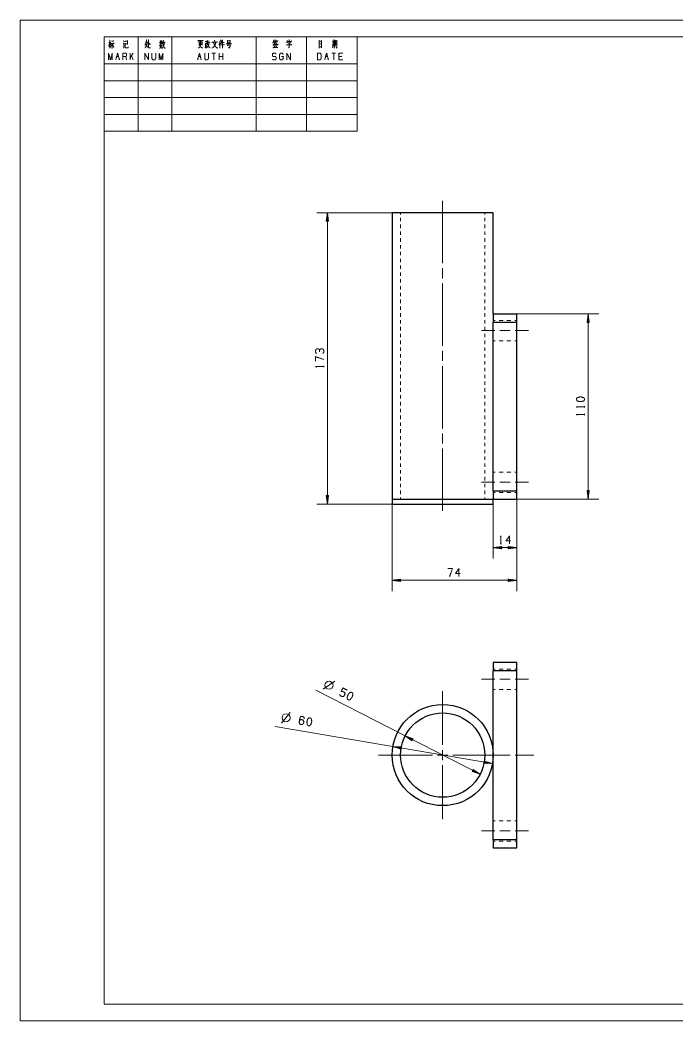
# Model space of a CAD drawing. Header units: millimetres. Extents: x 0 to 420, y 0 to 297.
# Drawn here: x 0 to 194.9, y 0 to 297 of the extents above; entities that cross this region are included whole.
import ezdxf

# ---------------------------------------------------------------- set-up
doc = ezdxf.new("R2010")
doc.units = ezdxf.units.MM
doc.layers.add('101', color=7, linetype='Continuous', true_color=0xffffff)

msp = doc.modelspace()

# ---------------------------------------------------------------- linework, layer by layer
at = {"layer": '101', "color": 133, "linetype": 'Continuous', "lineweight": 18}
for p, q in [((0, 297), (0, 0)), ((420, 297), (0, 297)), ((25, 292), (25, 264)), ((25, 292), (25, 5)), ((25, 292), (100, 292)), ((25, 292), (100, 292)), ((25, 292), (100, 292)), ((415, 292), (25, 292)), ((35, 292), (35, 264)), ((45, 292), (45, 264)), ((70, 292), (70, 264)), ((85, 292), (85, 264)), ((100, 292), (100, 264)), ((25, 284), (100, 284)), ((25, 279), (100, 279)), ((25, 274), (100, 274)), ((25, 269), (100, 269)), ((25, 264), (100, 264)), ((25, 5), (415, 5)), ((0, 0), (420, 0))]:
    msp.add_line(p, q, dxfattribs=at)
at = {"layer": '101', "color": 72, "linetype": 'Continuous', "lineweight": 18}
for p, q in [((93.22, 291.13), (93.33, 290.98)), ((26.57, 290.3), (26.35, 289.18)), ((26.36, 290.36), (26.98, 290.36)), ((26.69, 290.14), (26.91, 289.66)), ((27.11, 289.78), (26.88, 288.91)), ((27.56, 289.76), (27.87, 288.87)), ((30.65, 288.62), (30.93, 289.08)), ((30.74, 290.88), (30.87, 290.49)), ((31.13, 290.07), (31.22, 289.97)), ((37.42, 290.41), (37.77, 290.41)), ((41.4, 289.47), (42.16, 289.47)), ((41.69, 290.2), (41.43, 289.78)), ((41.53, 290.78), (41.66, 290.49)), ((41.88, 290.18), (42.11, 289.91)), ((42.14, 290.82), (41.95, 290.49)), ((53.1, 289.76), (53.98, 289.76)), ((53.11, 290.49), (53.99, 290.49)), ((53.11, 290.14), (53.98, 290.14)), ((54.01, 290.63), (54.01, 289.56)), ((55, 290.16), (55, 288.89)), ((55.02, 290.01), (55.35, 290.01)), ((55.4, 290.82), (55.37, 289.89)), ((59.27, 290.28), (59.27, 288.65)), ((61.56, 290.86), (62.32, 290.86)), ((61.56, 290.28), (62.32, 290.28)), ((61.73, 289.91), (61.56, 289.33)), ((61.6, 289.56), (62.33, 289.56)), ((62.33, 291.05), (62.33, 290.09)), ((75.31, 289.52), (75.48, 289.02)), ((75.35, 289.72), (76.07, 289.72)), ((75.6, 289.62), (75.76, 289.2)), ((76.13, 289.56), (75.92, 288.89)), ((76.04, 290.67), (76.21, 290.34)), ((92.92, 289.33), (92.65, 288.71)), ((92.86, 289.95), (93.25, 289.95)), ((93.18, 289.37), (93.28, 289.04)), ((93.75, 288.94), (94, 288.69)), ((28.66, 286.17), (29.22, 286.17)), ((31.62, 285.18), (31.34, 286.17)), ((33.59, 287.14), (32.63, 285.78)), ((32.63, 285.18), (32.63, 287.14)), ((33.59, 285.18), (33.04, 286.36)), ((52.94, 286.17), (53.49, 286.17)), ((58.02, 287.14), (56.9, 287.14)), ((57.46, 287.14), (57.46, 285.18)), ((59.02, 285.18), (59.02, 287.14)), ((60.14, 286.17), (59.02, 286.17)), ((60.14, 285.18), (60.14, 287.14)), ((90.65, 286.17), (91.2, 286.17)), ((93.6, 287.14), (92.49, 287.14)), ((93.05, 287.14), (93.05, 285.18)), ((95.45, 286.17), (94.61, 286.17)), ((90.07, 193.96), (90.07, 194.38)), ((167.44, 181.99), (167.44, 182.41)), ((167.44, 179.71), (167.44, 180.13)), ((142.37, 141.53), (142.8, 141.53)), ((89.89, 98.44), (93.33, 100.78)), ((77.58, 88.32), (80.17, 91.58))]:
    msp.add_line(p, q, dxfattribs=at)
at = {"layer": '101', "color": 22, "linetype": 'Continuous', "lineweight": 18}
for p, q in [((125.36, 239.83), (87.99, 239.83)), ((91.16, 239.83), (90.83, 237.29)), ((90.88, 237.29), (90.88, 237.71)), ((90.93, 237.29), (90.93, 238.09)), ((90.98, 237.29), (90.98, 238.48)), ((91.03, 237.29), (91.03, 238.86)), ((91.09, 237.29), (91.09, 239.25)), ((91.14, 237.29), (91.14, 239.64)), ((91.16, 153.33), (91.16, 239.83)), ((91.5, 237.29), (91.16, 239.83)), ((91.19, 237.29), (91.19, 239.64)), ((91.24, 237.29), (91.24, 239.25)), ((91.29, 237.29), (91.29, 238.86)), ((91.34, 237.29), (91.34, 238.48)), ((91.39, 237.29), (91.39, 238.09)), ((91.44, 237.29), (91.44, 237.71)), ((90.83, 237.29), (90.83, 237.32)), ((90.83, 237.29), (90.83, 237.32)), ((90.83, 237.29), (91.5, 237.29)), ((91.49, 237.29), (91.49, 237.32)), ((91.49, 237.29), (91.49, 237.32)), ((147.36, 209.83), (171.7, 209.83)), ((168.53, 209.83), (168.19, 207.29)), ((168.3, 207.29), (168.3, 208.09)), ((168.35, 207.29), (168.35, 208.48)), ((168.4, 207.29), (168.4, 208.86)), ((168.45, 207.29), (168.45, 209.25)), ((168.5, 207.29), (168.5, 209.64)), ((168.86, 207.29), (168.53, 209.83)), ((168.53, 209.83), (168.53, 154.83)), ((168.55, 207.29), (168.55, 209.64)), ((168.6, 207.29), (168.6, 209.25)), ((168.66, 207.29), (168.66, 208.86)), ((168.71, 207.29), (168.71, 208.48)), ((168.76, 207.29), (168.76, 208.09)), ((168.19, 207.29), (168.86, 207.29)), ((168.2, 207.29), (168.2, 207.32)), ((168.2, 207.29), (168.2, 207.32)), ((168.25, 207.29), (168.25, 207.71)), ((168.81, 207.29), (168.81, 207.71)), ((168.86, 207.29), (168.86, 207.32)), ((168.86, 207.29), (168.86, 207.32)), ((91.5, 155.87), (90.83, 155.87)), ((90.83, 155.87), (91.16, 153.33)), ((90.83, 155.87), (90.83, 155.84)), ((90.83, 155.87), (90.83, 155.84)), ((90.88, 155.87), (90.88, 155.45)), ((90.93, 155.87), (90.93, 155.07)), ((90.98, 155.87), (90.98, 154.68)), ((91.03, 155.87), (91.03, 154.29)), ((91.09, 155.87), (91.09, 153.91)), ((91.14, 155.87), (91.14, 153.52)), ((91.16, 153.33), (91.5, 155.87)), ((91.19, 155.87), (91.19, 153.52)), ((91.24, 155.87), (91.24, 153.91)), ((91.29, 155.87), (91.29, 154.29)), ((91.34, 155.87), (91.34, 154.68)), ((91.39, 155.87), (91.39, 155.07)), ((91.44, 155.87), (91.44, 155.45)), ((91.49, 155.87), (91.49, 155.84)), ((91.49, 155.87), (91.49, 155.84)), ((110.36, 154.83), (110.36, 127.57)), ((140.36, 154.83), (140.36, 137.26)), ((147.36, 157.33), (147.36, 127.57)), ((147.36, 154.83), (147.36, 137.26)), ((147.36, 154.83), (171.7, 154.83)), ((168.86, 157.37), (168.19, 157.37)), ((168.19, 157.37), (168.53, 154.83)), ((168.2, 157.37), (168.2, 157.34)), ((168.2, 157.37), (168.2, 157.34)), ((168.25, 157.37), (168.25, 156.95)), ((168.3, 157.37), (168.3, 156.57)), ((168.35, 157.37), (168.35, 156.18)), ((168.4, 157.37), (168.4, 155.79)), ((168.45, 157.37), (168.45, 155.41)), ((168.5, 157.37), (168.5, 155.02)), ((168.53, 154.83), (168.86, 157.37)), ((168.55, 157.37), (168.55, 155.02)), ((168.6, 157.37), (168.6, 155.41)), ((168.66, 157.37), (168.66, 155.79)), ((168.71, 157.37), (168.71, 156.18)), ((168.76, 157.37), (168.76, 156.57)), ((168.81, 157.37), (168.81, 156.95)), ((168.86, 157.37), (168.86, 157.34)), ((168.86, 157.37), (168.86, 157.34)), ((125.36, 153.33), (87.99, 153.33)), ((142.9, 140.77), (140.36, 140.44)), ((140.36, 140.44), (147.36, 140.44)), ((140.36, 140.44), (142.9, 140.1)), ((142.9, 140.46), (140.55, 140.46)), ((142.9, 140.41), (140.55, 140.41)), ((142.9, 140.51), (140.93, 140.51)), ((142.9, 140.36), (140.93, 140.36)), ((142.9, 140.57), (141.32, 140.57)), ((142.9, 140.31), (141.32, 140.31)), ((142.9, 140.62), (141.71, 140.62)), ((142.9, 140.26), (141.71, 140.26)), ((142.9, 140.67), (142.09, 140.67)), ((142.9, 140.21), (142.09, 140.21)), ((142.9, 140.72), (142.48, 140.72)), ((142.9, 140.16), (142.48, 140.16)), ((142.9, 140.77), (142.86, 140.77)), ((142.9, 140.77), (142.86, 140.77)), ((142.9, 140.11), (142.86, 140.11)), ((142.9, 140.11), (142.86, 140.11)), ((142.9, 140.1), (142.9, 140.77)), ((144.82, 140.77), (144.82, 140.1)), ((147.36, 140.44), (144.82, 140.77)), ((144.82, 140.77), (144.85, 140.77)), ((144.82, 140.77), (144.85, 140.77)), ((144.82, 140.72), (145.23, 140.72)), ((144.82, 140.67), (145.62, 140.67)), ((144.82, 140.62), (146.01, 140.62)), ((144.82, 140.57), (146.39, 140.57)), ((144.82, 140.51), (146.78, 140.51)), ((144.82, 140.46), (147.16, 140.46)), ((144.82, 140.1), (147.36, 140.44)), ((144.82, 140.41), (147.16, 140.41)), ((144.82, 140.36), (146.78, 140.36)), ((144.82, 140.31), (146.39, 140.31)), ((144.82, 140.26), (146.01, 140.26)), ((144.82, 140.21), (145.62, 140.21)), ((144.82, 140.16), (145.23, 140.16)), ((144.82, 140.11), (144.85, 140.11)), ((144.82, 140.11), (144.85, 140.11)), ((112.9, 131.08), (110.36, 130.75)), ((147.36, 130.75), (110.36, 130.75)), ((110.36, 130.75), (112.9, 130.42)), ((112.9, 130.78), (110.55, 130.78)), ((112.9, 130.72), (110.55, 130.72)), ((112.9, 130.83), (110.93, 130.83)), ((112.9, 130.88), (111.32, 130.88)), ((112.9, 130.93), (111.71, 130.93)), ((112.9, 130.98), (112.09, 130.98)), ((112.9, 131.03), (112.48, 131.03)), ((112.9, 131.08), (112.86, 131.08)), ((112.9, 131.08), (112.86, 131.08)), ((112.9, 130.42), (112.9, 131.08)), ((147.36, 130.75), (144.82, 131.08)), ((144.82, 131.08), (144.85, 131.08)), ((144.82, 131.08), (144.85, 131.08)), ((144.82, 131.08), (144.82, 130.42)), ((144.82, 131.03), (145.23, 131.03)), ((144.82, 130.98), (145.62, 130.98)), ((144.82, 130.93), (146.01, 130.93)), ((144.82, 130.88), (146.39, 130.88)), ((144.82, 130.83), (146.78, 130.83)), ((144.82, 130.78), (147.16, 130.78)), ((144.82, 130.42), (147.36, 130.75)), ((144.82, 130.72), (147.16, 130.72)), ((112.9, 130.67), (110.93, 130.67)), ((112.9, 130.62), (111.32, 130.62)), ((112.9, 130.57), (111.71, 130.57)), ((112.9, 130.52), (112.09, 130.52)), ((112.9, 130.47), (112.48, 130.47)), ((112.9, 130.42), (112.86, 130.42)), ((112.9, 130.42), (112.86, 130.42)), ((144.82, 130.67), (146.78, 130.67)), ((144.82, 130.62), (146.39, 130.62)), ((144.82, 130.57), (146.01, 130.57)), ((144.82, 130.52), (145.62, 130.52)), ((144.82, 130.47), (145.23, 130.47)), ((144.82, 130.42), (144.85, 130.42)), ((144.82, 130.42), (144.85, 130.42)), ((136.48, 73.19), (87.76, 98.13)), ((140.14, 76.36), (75.65, 87.39)), ((116.64, 83.72), (114.23, 84.58)), ((114.23, 84.58), (116.34, 83.13)), ((116.48, 83.4), (114.39, 84.47)), ((116.5, 83.45), (114.41, 84.52)), ((116.46, 83.36), (114.71, 84.25)), ((116.52, 83.49), (114.78, 84.39)), ((116.43, 83.31), (115.03, 84.03)), ((116.55, 83.54), (115.15, 84.25)), ((116.41, 83.27), (115.35, 83.81)), ((116.57, 83.58), (115.51, 84.12)), ((116.39, 83.22), (115.67, 83.59)), ((116.59, 83.63), (115.88, 83.99)), ((116.36, 83.18), (115.99, 83.37)), ((116.62, 83.67), (116.25, 83.86)), ((116.34, 83.13), (116.64, 83.72)), ((116.64, 83.72), (116.61, 83.73)), ((116.64, 83.72), (116.61, 83.73)), ((113.13, 81.32), (110.57, 81.41)), ((110.57, 81.41), (113.02, 80.66)), ((113.07, 80.96), (110.76, 81.36)), ((113.08, 81.01), (110.77, 81.41)), ((113.06, 80.91), (111.13, 81.24)), ((113.09, 81.06), (111.15, 81.39)), ((113.05, 80.86), (111.5, 81.13)), ((113.1, 81.11), (111.54, 81.38)), ((113.04, 80.81), (111.87, 81.01)), ((113.1, 81.16), (111.93, 81.36)), ((113.04, 80.76), (112.24, 80.9)), ((113.11, 81.21), (112.32, 81.35)), ((113.03, 80.71), (112.62, 80.78)), ((113.12, 81.26), (112.71, 81.33)), ((113.02, 80.66), (112.99, 80.67)), ((113.02, 80.66), (112.99, 80.67)), ((113.02, 80.66), (113.13, 81.32)), ((113.13, 81.31), (113.1, 81.32)), ((113.13, 81.31), (113.1, 81.32)), ((116.34, 83.13), (116.31, 83.14)), ((116.34, 83.13), (116.31, 83.14)), ((134.37, 74.65), (134.07, 74.05)), ((134.19, 74.28), (135.93, 73.39)), ((134.21, 74.33), (136.3, 73.26)), ((134.23, 74.37), (136.32, 73.3)), ((134.26, 74.42), (136, 73.52)), ((134.28, 74.46), (135.68, 73.74)), ((134.3, 74.51), (135.36, 73.96)), ((134.33, 74.55), (135.04, 74.19)), ((134.35, 74.6), (134.72, 74.41)), ((136.48, 73.19), (134.37, 74.65)), ((134.37, 74.64), (134.4, 74.63)), ((134.37, 74.64), (134.4, 74.63)), ((137.69, 77.12), (137.58, 76.46)), ((137.58, 76.46), (137.61, 76.46)), ((137.58, 76.46), (137.61, 76.46)), ((137.58, 76.46), (140.14, 76.36)), ((137.59, 76.51), (138, 76.44)), ((137.6, 76.56), (138.39, 76.43)), ((137.61, 76.61), (138.78, 76.41)), ((137.62, 76.71), (139.56, 76.38)), ((137.62, 76.66), (139.17, 76.4)), ((137.63, 76.76), (139.95, 76.37)), ((137.64, 76.81), (139.96, 76.42)), ((137.65, 76.86), (139.58, 76.53)), ((137.66, 76.91), (139.21, 76.65)), ((137.67, 76.96), (138.84, 76.76)), ((137.68, 77.06), (138.1, 76.99)), ((137.68, 77.01), (138.47, 76.88)), ((140.14, 76.36), (137.69, 77.12)), ((137.69, 77.11), (137.72, 77.11)), ((137.69, 77.11), (137.72, 77.11)), ((134.07, 74.05), (134.1, 74.04)), ((134.07, 74.05), (134.1, 74.04)), ((134.07, 74.05), (136.48, 73.19)), ((134.09, 74.1), (134.47, 73.91)), ((134.12, 74.14), (134.83, 73.78)), ((134.14, 74.19), (135.2, 73.65)), ((134.16, 74.24), (135.57, 73.52))]:
    msp.add_line(p, q, dxfattribs=at)
at = {"layer": '101', "color": 53, "linetype": 'Continuous', "lineweight": 25}
for p, q in [((110.36, 239.83), (110.36, 154.83)), ((140.36, 209.83), (140.36, 239.83)), ((140.36, 209.83), (140.36, 207.33)), ((140.36, 209.83), (147.36, 209.83)), ((147.36, 207.33), (147.36, 209.83)), ((140.36, 207.33), (147.36, 207.33)), ((140.36, 157.33), (140.36, 207.33)), ((147.36, 157.33), (147.36, 207.33)), ((110.36, 154.83), (110.36, 153.33)), ((140.36, 157.33), (147.36, 157.33)), ((140.36, 157.33), (140.36, 154.83)), ((140.36, 153.33), (140.36, 154.83)), ((140.36, 154.83), (147.36, 154.83)), ((147.36, 154.83), (147.36, 157.33)), ((147.36, 106.39), (140.36, 106.39)), ((140.36, 106.39), (140.36, 103.89)), ((147.36, 103.89), (147.36, 106.39)), ((147.36, 103.89), (140.36, 103.89)), ((140.36, 53.89), (140.36, 103.89)), ((147.36, 53.89), (147.36, 103.89)), ((140.36, 53.89), (147.36, 53.89)), ((140.36, 53.89), (140.36, 51.39)), ((147.36, 51.39), (147.36, 53.89)), ((140.36, 51.39), (147.36, 51.39))]:
    msp.add_line(p, q, dxfattribs=at)
at = {"layer": '101', "color": 53, "linetype": 'Continuous', "lineweight": 18}
for p, q in [((112.86, 239.83), (112.86, 239.32)), ((112.86, 238.31), (112.86, 237.3)), ((137.86, 239.32), (137.86, 239.83)), ((137.86, 237.3), (137.86, 238.31)), ((112.86, 236.29), (112.86, 235.28)), ((137.86, 235.28), (137.86, 236.29)), ((112.86, 234.26), (112.86, 233.25)), ((112.86, 232.24), (112.86, 231.23)), ((137.86, 233.25), (137.86, 234.26)), ((137.86, 231.23), (137.86, 232.24)), ((112.86, 230.22), (112.86, 229.2)), ((137.86, 229.2), (137.86, 230.22)), ((112.86, 228.19), (112.86, 227.18)), ((112.86, 226.17), (112.86, 225.16)), ((137.86, 227.18), (137.86, 228.19)), ((137.86, 225.16), (137.86, 226.17)), ((112.86, 224.14), (112.86, 223.13)), ((137.86, 223.13), (137.86, 224.14)), ((112.86, 222.12), (112.86, 221.11)), ((112.86, 220.1), (112.86, 219.08)), ((137.86, 221.11), (137.86, 222.12)), ((137.86, 219.08), (137.86, 220.1)), ((112.86, 218.07), (112.86, 217.06)), ((137.86, 217.06), (137.86, 218.07)), ((112.86, 216.05), (112.86, 215.04)), ((112.86, 214.03), (112.86, 213.01)), ((137.86, 215.04), (137.86, 216.05)), ((137.86, 213.01), (137.86, 214.03)), ((112.86, 212), (112.86, 210.99)), ((137.86, 210.99), (137.86, 212)), ((112.86, 209.98), (112.86, 208.97)), ((112.86, 207.95), (112.86, 206.94)), ((137.86, 208.97), (137.86, 209.98)), ((137.86, 206.94), (137.86, 207.95)), ((112.86, 205.93), (112.86, 204.92)), ((137.86, 204.92), (137.86, 205.93)), ((140.94, 207.83), (140.36, 207.83)), ((143.27, 207.83), (142.11, 207.83)), ((145.61, 207.83), (144.44, 207.83)), ((147.36, 207.83), (146.77, 207.83)), ((112.86, 203.91), (112.86, 202.89)), ((137.86, 202.89), (137.86, 203.91)), ((112.86, 201.88), (112.86, 200.87)), ((112.86, 199.86), (112.86, 198.85)), ((137.86, 200.87), (137.86, 201.88)), ((137.86, 198.85), (137.86, 199.86)), ((140.36, 201.83), (140.94, 201.83)), ((142.11, 201.83), (143.27, 201.83)), ((144.44, 201.83), (145.61, 201.83)), ((146.77, 201.83), (147.36, 201.83)), ((112.86, 197.83), (112.86, 196.82)), ((137.86, 196.82), (137.86, 197.83)), ((112.86, 195.81), (112.86, 194.8)), ((112.86, 193.79), (112.86, 192.78)), ((137.86, 194.8), (137.86, 195.81)), ((137.86, 192.78), (137.86, 193.79)), ((112.86, 191.76), (112.86, 190.75)), ((137.86, 190.75), (137.86, 191.76)), ((112.86, 189.74), (112.86, 188.73)), ((112.86, 187.72), (112.86, 186.7)), ((137.86, 188.73), (137.86, 189.74)), ((137.86, 186.7), (137.86, 187.72)), ((112.86, 185.69), (112.86, 184.68)), ((137.86, 184.68), (137.86, 185.69)), ((112.86, 183.67), (112.86, 182.66)), ((112.86, 181.64), (112.86, 180.63)), ((137.86, 182.66), (137.86, 183.67)), ((137.86, 180.63), (137.86, 181.64)), ((112.86, 179.62), (112.86, 178.61)), ((137.86, 178.61), (137.86, 179.62)), ((112.86, 177.6), (112.86, 176.58)), ((112.86, 175.57), (112.86, 174.56)), ((137.86, 176.58), (137.86, 177.6)), ((137.86, 174.56), (137.86, 175.57)), ((112.86, 173.55), (112.86, 172.54)), ((137.86, 172.54), (137.86, 173.55)), ((112.86, 171.53), (112.86, 170.51)), ((112.86, 169.5), (112.86, 168.49)), ((137.86, 170.51), (137.86, 171.53)), ((137.86, 168.49), (137.86, 169.5)), ((112.86, 167.48), (112.86, 166.47)), ((137.86, 166.47), (137.86, 167.48)), ((112.86, 165.45), (112.86, 164.44)), ((112.86, 163.43), (112.86, 162.42)), ((137.86, 164.44), (137.86, 165.45)), ((137.86, 162.42), (137.86, 163.43)), ((112.86, 161.41), (112.86, 160.39)), ((137.86, 160.39), (137.86, 161.41)), ((140.94, 162.83), (140.36, 162.83)), ((143.27, 162.83), (142.11, 162.83)), ((145.61, 162.83), (144.44, 162.83)), ((147.36, 162.83), (146.77, 162.83)), ((112.86, 159.38), (112.86, 158.37)), ((137.86, 158.37), (137.86, 159.38)), ((112.86, 157.36), (112.86, 156.35)), ((112.86, 155.33), (112.86, 154.83)), ((137.86, 156.35), (137.86, 157.36)), ((137.86, 154.83), (137.86, 155.33)), ((140.36, 156.83), (140.94, 156.83)), ((142.11, 156.83), (143.27, 156.83)), ((144.44, 156.83), (145.61, 156.83)), ((146.77, 156.83), (147.36, 156.83)), ((140.94, 104.39), (140.36, 104.39)), ((143.27, 104.39), (142.11, 104.39)), ((145.61, 104.39), (144.44, 104.39)), ((147.36, 104.39), (146.77, 104.39)), ((140.36, 98.39), (140.94, 98.39)), ((142.11, 98.39), (143.27, 98.39)), ((144.44, 98.39), (145.61, 98.39)), ((146.77, 98.39), (147.36, 98.39)), ((140.36, 78.94), (140.36, 78.96)), ((140.36, 78.89), (140.36, 78.91)), ((140.36, 78.87), (140.36, 78.89)), ((140.36, 78.81), (140.36, 78.83)), ((124.85, 63.89), (125.2, 63.89)), ((125.9, 63.9), (126.25, 63.91)), ((140.94, 59.39), (140.36, 59.39)), ((143.27, 59.39), (142.11, 59.39)), ((145.61, 59.39), (144.44, 59.39)), ((147.36, 59.39), (146.77, 59.39)), ((140.36, 53.39), (140.94, 53.39)), ((142.11, 53.39), (143.27, 53.39)), ((144.44, 53.39), (145.61, 53.39)), ((146.77, 53.39), (147.36, 53.39))]:
    msp.add_line(p, q, dxfattribs=at)
at = {"layer": '101', "color": 151, "linetype": 'Continuous', "lineweight": 18}
for p, q in [((125.36, 220.33), (125.36, 223.33)), ((125.36, 200.33), (125.36, 218.83)), ((142.36, 204.83), (145.36, 204.83)), ((125.36, 195.83), (125.36, 198.83)), ((125.36, 175.83), (125.36, 194.33)), ((125.36, 171.33), (125.36, 174.33)), ((142.36, 159.83), (145.36, 159.83)), ((142.36, 101.39), (145.36, 101.39)), ((125.36, 81.89), (125.36, 97.89)), ((125.36, 77.39), (125.36, 80.39)), ((122.36, 78.89), (106.36, 78.89)), ((123.86, 78.89), (126.86, 78.89)), ((128.36, 78.89), (144.36, 78.89)), ((142.36, 78.89), (145.36, 78.89)), ((125.36, 75.89), (125.36, 59.89)), ((142.36, 56.39), (145.36, 56.39))]:
    msp.add_line(p, q, dxfattribs=at)
at = {"layer": '101', "color": 72, "linetype": 'Continuous', "lineweight": 18}
for centre in [(91.65, 99.61), (78.91, 89.96)]:
    msp.add_circle(centre, 1.2, dxfattribs=at)
at = {"layer": '101', "color": 53, "linetype": 'Continuous', "lineweight": 25}
for radius in [15, 12.5]:
    msp.add_circle((125.36, 78.89), radius, dxfattribs=at)
for start, end in [(356.5744, 359.7019), (0.2981, 1.9406)]:
    msp.add_arc((125.36, 78.89), 15, start, end, dxfattribs=at)
at = {"layer": '101', "color": 72, "linetype": 'Continuous', "lineweight": 18}
for points, knots in [([(26.57, 291.07), (26.67, 290.94), (26.67, 288.6)], [0, 0, 0.064393, 1, 1]), ([(37.46, 291.13), (37.53, 290.94), (37.46, 290.67), (37.43, 290.53), (37.37, 290.34), (37.31, 290.14), (37.26, 289.95), (37.21, 289.78), (37.14, 289.66), (37.05, 289.52)], [0, 0, 0.116545, 0.278927, 0.365002, 0.478708, 0.603961, 0.717668, 0.817418, 0.901357, 1, 1]), ([(38.05, 291.11), (38.1, 290.96), (38.1, 288.87)], [0, 0, 0.06955, 1, 1]), ([(57.64, 291.07), (57.81, 290.65), (57.83, 290.76), (57.75, 290.55)], [0, 0, 0.581176, 0.716263, 1, 1]), ([(59.43, 291.13), (59.46, 290.98), (59.26, 290.34), (59.19, 290.09), (59.1, 289.95), (59, 289.76)], [0, 0, 0.101083, 0.561706, 0.738774, 0.854629, 1, 1]), ([(60.01, 291.13), (60.12, 290.98), (60.06, 291.05), (60.06, 288.65)], [0, 0, 0.069697, 0.101625, 1, 1]), ([(61.5, 291.07), (61.57, 290.98), (61.57, 290.14)], [0, 0, 0.115189, 1, 1]), ([(75.94, 291.15), (76.05, 291.03), (76.01, 291.05), (75.72, 290.38), (75.58, 290.14), (75.44, 289.95), (75.28, 289.72), (74.96, 289.52)], [0, 0, 0.080396, 0.103261, 0.444362, 0.576789, 0.688375, 0.819716, 1, 1]), ([(75.29, 291.17), (75.39, 291.03), (75.37, 291.07), (74.97, 290.16), (75.2, 290.69), (75.72, 290.69), (75.31, 290.69), (75.45, 290.34)], [0, 0, 0.057042, 0.07334, 0.392466, 0.581127, 0.745774, 0.87749, 1, 1]), ([(79.77, 291.11), (79.89, 290.82), (79.93, 290.86), (79.89, 290.76)], [0, 0, 0.644011, 0.768354, 1, 1]), ([(92.86, 291.13), (92.97, 290.98), (92.9, 291.07), (92.9, 289.56), (92.62, 289.56), (93.47, 289.56), (93.25, 289.56), (93.25, 291.07), (93.25, 290.67), (92.64, 290.67), (93.43, 290.67), (93.25, 290.67), (93.25, 290.26), (92.87, 290.26)], [0, 0, 0.025061, 0.039924, 0.243199, 0.280605, 0.39479, 0.42432, 0.627595, 0.680502, 0.763188, 0.869498, 0.893122, 0.948813, 1, 1]), ([(26.92, 290.07), (27.87, 290.07), (27.81, 290.24), (27.74, 290.09)], [0, 0, 0.737857, 0.874089, 1, 1]), ([(27.1, 290.69), (27.73, 290.69), (27.68, 290.82), (27.64, 290.74)], [0, 0, 0.736257, 0.890366, 1, 1]), ([(27.36, 290.07), (27.36, 288.65), (27.2, 288.73)], [0, 0, 0.887515, 1, 1]), ([(30.55, 290.14), (30.8, 290.14), (30.8, 290.26), (30.8, 288.81)], [0, 0, 0.136549, 0.204721, 1, 1]), ([(31.28, 290.69), (31.21, 290.63), (31.15, 290.69), (31.88, 290.69), (31.88, 290.88), (31.88, 289.78), (31.88, 289.97), (31.22, 289.97), (31.22, 288.83), (31.24, 288.75), (31.35, 288.71), (32.04, 288.71), (32.04, 289.02)], [0, 0, 0.017819, 0.033666, 0.169515, 0.204099, 0.407776, 0.442364, 0.564628, 0.775991, 0.791603, 0.814658, 0.942357, 1, 1]), ([(37.8, 290.55), (37.71, 289.95), (37.65, 289.76), (37.62, 289.62), (37.53, 289.47), (37.46, 289.31), (37.42, 289.18), (37.31, 289.02), (37.23, 288.89), (37.04, 288.71)], [0, 0, 0.296659, 0.392137, 0.46442, 0.547267, 0.635799, 0.700206, 0.795426, 0.869797, 1, 1]), ([(37.31, 290.01), (37.37, 289.87), (37.42, 289.7), (37.45, 289.56), (37.59, 289.27), (37.67, 289.18), (37.87, 288.98), (37.99, 288.87), (38.13, 288.79), (38.34, 288.73), (38.53, 288.73), (38.68, 288.71)], [0, 0, 0.075191, 0.157626, 0.228751, 0.384956, 0.438117, 0.578248, 0.65344, 0.734339, 0.837348, 0.928887, 1, 1]), ([(38.08, 290.38), (38.56, 289.72), (38.56, 289.91)], [0, 0, 0.814818, 1, 1]), ([(42.01, 289.41), (41.89, 289.16), (41.82, 288.98), (41.69, 288.79), (41.56, 288.69), (41.34, 288.65)], [0, 0, 0.251055, 0.434029, 0.64262, 0.795766, 1, 1]), ([(41.73, 290.94), (41.86, 290.88), (41.81, 290.92), (41.81, 289.76), (41.81, 290.3), (41.4, 290.3), (42.22, 290.3)], [0, 0, 0.046318, 0.069123, 0.437816, 0.608997, 0.739331, 1, 1]), ([(41.76, 289.68), (41.59, 289.1), (42.03, 288.62)], [0, 0, 0.483237, 1, 1]), ([(42.73, 290.2), (42.73, 289.95), (42.7, 289.68), (42.63, 289.39), (42.51, 289.1), (42.38, 288.89), (42.23, 288.71), (42.03, 288.58)], [0, 0, 0.134106, 0.280228, 0.441583, 0.610314, 0.742762, 0.870657, 1, 1]), ([(42.46, 290.96), (42.6, 290.82), (42.55, 290.86), (42.22, 289.8)], [0, 0, 0.143537, 0.187773, 1, 1]), ([(42.38, 290.01), (42.42, 289.8), (42.46, 289.56), (42.55, 289.27), (42.67, 288.98), (42.8, 288.75), (42.99, 288.6), (43.04, 288.75)], [0, 0, 0.122124, 0.267694, 0.442444, 0.622807, 0.774615, 0.912625, 1, 1]), ([(42.44, 290.28), (42.93, 290.28), (42.9, 290.45), (42.85, 290.34)], [0, 0, 0.634119, 0.848445, 1, 1]), ([(52.91, 290.86), (52.88, 290.76), (52.79, 290.88), (54.27, 290.88), (54.2, 290.98), (54.14, 290.88)], [0, 0, 0.054227, 0.130909, 0.87613, 0.940043, 1, 1]), ([(53.57, 290.88), (53.57, 289.72), (53.52, 289.58), (53.51, 289.41), (53.45, 289.2), (53.38, 289.04), (53.29, 288.91), (53.16, 288.81), (53.03, 288.75), (52.82, 288.73)], [0, 0, 0.455623, 0.515134, 0.580482, 0.665033, 0.736192, 0.79598, 0.861823, 0.919058, 1, 1]), ([(53.01, 290.63), (53.1, 290.49), (53.1, 289.58)], [0, 0, 0.156848, 1, 1]), ([(53.22, 289.6), (53.29, 289.43), (53.38, 289.29), (53.48, 289.16), (53.55, 289.04), (53.63, 288.94), (53.76, 288.87), (53.9, 288.79), (54.07, 288.75), (54.26, 288.71)], [0, 0, 0.124249, 0.240531, 0.35103, 0.449957, 0.536949, 0.636896, 0.752292, 0.866372, 1, 1]), ([(55.03, 288.89), (54.94, 288.71), (54.88, 288.73), (55.41, 289.37)], [0, 0, 0.187521, 0.244051, 1, 1]), ([(55.06, 290.65), (54.99, 290.57), (54.93, 290.65), (55.37, 290.65)], [0, 0, 0.169755, 0.325542, 1, 1]), ([(56.04, 290.36), (56.03, 290.16), (56, 289.95), (55.97, 289.72), (55.91, 289.52), (55.84, 289.33), (55.75, 289.18), (55.65, 289.02), (55.54, 288.91), (55.41, 288.81), (55.21, 288.71)], [0, 0, 0.105429, 0.211651, 0.328282, 0.437572, 0.539265, 0.625346, 0.724284, 0.79827, 0.883378, 1, 1]), ([(55.67, 291.05), (55.72, 290.96), (55.63, 290.41), (55.51, 289.99), (55.47, 289.85), (55.35, 289.62)], [0, 0, 0.062603, 0.440485, 0.727862, 0.828992, 1, 1]), ([(55.62, 290.18), (55.65, 289.99), (55.69, 289.8), (55.72, 289.6), (55.81, 289.43), (55.88, 289.29), (55.95, 289.12), (56.06, 288.98), (56.2, 288.83), (56.39, 288.73)], [0, 0, 0.109654, 0.220947, 0.342501, 0.451483, 0.545868, 0.651144, 0.754315, 0.874064, 1, 1]), ([(55.67, 290.38), (56.38, 290.38), (56.29, 290.49), (56.17, 290.36)], [0, 0, 0.696293, 0.830826, 1, 1]), ([(57.14, 290.45), (57.05, 290.34), (57.01, 290.38), (58.48, 290.38), (58.38, 290.55), (58.28, 290.41)], [0, 0, 0.066333, 0.095822, 0.818123, 0.913284, 1, 1]), ([(58.04, 290.41), (57.97, 290.01), (57.83, 289.6), (57.56, 289.16), (57.33, 288.87), (56.99, 288.69)], [0, 0, 0.190069, 0.398701, 0.640199, 0.817216, 1, 1]), ([(57.42, 290.3), (57.49, 290.07), (57.66, 289.58), (57.94, 289.18), (58.25, 288.83), (58.53, 288.71), (58.59, 288.79), (58.48, 288.62)], [0, 0, 0.103286, 0.330833, 0.538837, 0.740597, 0.872112, 0.915905, 1, 1]), ([(59.58, 289.66), (59.55, 289.52), (59.48, 289.66), (60.58, 289.66), (60.5, 289.78), (60.47, 289.68)], [0, 0, 0.08907, 0.186879, 0.848313, 0.935185, 1, 1]), ([(59.74, 290.92), (59.84, 290.69), (59.79, 290.78), (59.58, 289.91)], [0, 0, 0.200658, 0.282145, 1, 1]), ([(59.68, 290.3), (60.5, 290.3), (60.44, 290.45), (60.37, 290.3)], [0, 0, 0.720068, 0.857376, 1, 1]), ([(61.28, 289.91), (61.23, 289.85), (61.15, 289.95), (62.68, 289.95), (62.6, 290.01), (62.49, 289.91)], [0, 0, 0.038001, 0.105809, 0.873511, 0.927246, 1, 1]), ([(62.4, 289.62), (62.13, 288.65), (61.85, 288.94)], [0, 0, 0.71586, 1, 1]), ([(75.23, 288.81), (75.12, 288.71), (75.07, 288.81), (76.46, 288.81), (76.39, 288.94), (76.29, 288.79)], [0, 0, 0.078897, 0.135659, 0.837617, 0.910404, 1, 1]), ([(75.66, 290.26), (75.85, 290.09), (76.04, 289.97), (76.18, 289.87), (76.39, 289.7), (76.58, 289.68), (76.42, 289.6)], [0, 0, 0.194845, 0.370351, 0.508814, 0.712321, 0.860156, 1, 1]), ([(75.89, 290.69), (76.48, 290.69), (76.4, 290.84), (76.33, 290.74)], [0, 0, 0.669422, 0.855054, 1, 1]), ([(79.33, 289.68), (79.21, 289.52), (79.13, 289.66), (80.57, 289.66), (80.44, 289.76), (80.37, 289.68)], [0, 0, 0.096613, 0.17732, 0.867547, 0.947356, 1, 1]), ([(79.24, 290.92), (79.36, 290.69), (79.33, 290.78), (79.15, 290.28)], [0, 0, 0.294025, 0.394866, 1, 1]), ([(79.32, 290.67), (80.43, 290.67), (80.5, 290.84), (80.28, 290.36)], [0, 0, 0.611939, 0.711554, 1, 1]), ([(79.48, 290.2), (80.15, 290.2), (80.21, 290.26), (79.87, 289.89), (79.77, 289.97), (79.84, 289.89), (79.84, 288.73), (79.62, 288.87)], [0, 0, 0.230144, 0.259318, 0.430979, 0.476011, 0.513789, 0.910079, 1, 1]), ([(88.67, 290.94), (88.75, 290.78), (88.75, 288.69), (88.75, 289.02), (89.45, 289.02), (89.45, 288.71), (89.45, 290.88), (89.45, 290.76), (88.76, 290.76), (88.76, 289.95), (89.46, 289.95)], [0, 0, 0.022322, 0.280074, 0.320905, 0.407511, 0.44579, 0.713751, 0.729062, 0.813864, 0.913394, 1, 1]), ([(93.49, 291.03), (93.53, 290.88), (93.53, 289.7), (93.47, 289.43), (93.34, 289.12), (93.25, 288.87), (93.14, 288.69)], [0, 0, 0.062372, 0.548434, 0.661879, 0.800828, 0.909362, 1, 1]), ([(93.53, 290.86), (94, 290.86), (94, 290.98), (94, 288.62), (94, 290.28), (93.56, 290.28), (93.97, 290.28), (93.97, 289.7), (93.56, 289.7)], [0, 0, 0.072646, 0.091913, 0.457973, 0.714856, 0.782961, 0.846526, 0.936435, 1, 1]), ([(26.26, 285.18), (26.26, 287.14), (26.82, 285.18), (27.37, 287.14), (27.37, 285.18)], [0, 0, 0.245192, 0.5, 0.754808, 1, 1]), ([(30.51, 285.18), (30.51, 287.14), (31.34, 287.14), (31.62, 286.96), (31.62, 286.36), (31.34, 286.17), (30.51, 286.17)], [0, 0, 0.400952, 0.571035, 0.639278, 0.761676, 0.829917, 1, 1]), ([(37.01, 285.18), (37.01, 287.14), (38.12, 285.18), (38.12, 287.14)], [0, 0, 0.317574, 0.682426, 1, 1]), ([(39.13, 287.14), (39.13, 285.57), (39.39, 285.18), (39.95, 285.18), (40.24, 285.57), (40.24, 287.14)], [0, 0, 0.337152, 0.438599, 0.557781, 0.662848, 1, 1]), ([(41.25, 285.18), (41.25, 287.14), (41.81, 285.18), (42.36, 287.14), (42.36, 285.18)], [0, 0, 0.245192, 0.5, 0.754808, 1, 1]), ([(54.78, 287.14), (54.78, 285.57), (55.05, 285.18), (55.6, 285.18), (55.89, 285.57), (55.89, 287.14)], [0, 0, 0.337152, 0.438599, 0.557781, 0.662848, 1, 1]), ([(74.85, 285.36), (75.13, 285.18), (75.7, 285.18), (75.98, 285.39), (75.98, 285.97), (75.7, 286.17), (75.15, 286.17), (74.85, 286.36), (74.85, 286.96), (75.15, 287.14), (75.7, 287.14), (75.98, 286.96)], [0, 0, 0.068035, 0.184054, 0.254521, 0.372333, 0.442799, 0.555843, 0.626367, 0.748393, 0.81892, 0.931964, 1, 1]), ([(77.55, 286.17), (78.1, 286.17), (78.1, 285.57), (77.82, 285.18), (77.25, 285.18), (76.97, 285.57), (76.97, 286.75), (77.27, 287.14), (77.81, 287.14), (78.09, 286.75)], [0, 0, 0.103295, 0.214797, 0.304261, 0.410274, 0.499739, 0.718892, 0.809956, 0.910533, 1, 1]), ([(79.11, 285.18), (79.11, 287.14), (80.22, 285.18), (80.22, 287.14)], [0, 0, 0.317574, 0.682426, 1, 1]), ([(88.25, 285.18), (89.07, 285.18), (89.36, 285.57), (89.36, 286.75), (89.07, 287.14), (88.25, 287.14), (88.25, 285.18)], [0, 0, 0.142133, 0.227159, 0.431787, 0.516817, 0.65895, 1, 1]), ([(90.37, 285.18), (90.93, 287.14), (91.48, 285.18)], [0, 0, 0.5, 1, 1]), ([(95.73, 285.18), (94.61, 285.18), (94.61, 287.14), (95.73, 287.14)], [0, 0, 0.265389, 0.734611, 1, 1]), ([(88.87, 199.06), (88.64, 199.4), (87.92, 199.4), (87.69, 199.06), (87.69, 198.37), (87.92, 198.04)], [0, 0, 0.153872, 0.429851, 0.583723, 0.846122, 1, 1]), ([(89.84, 198.05), (90.07, 198.37), (90.07, 199.06), (89.84, 199.4), (89.12, 199.4), (88.87, 199.06), (88.87, 198.55)], [0, 0, 0.124123, 0.34369, 0.472445, 0.703376, 0.836727, 1, 1]), ([(90.07, 196.27), (87.69, 197.12), (87.69, 195.78)], [0, 0, 0.652471, 1, 1]), ([(87.89, 194.03), (87.69, 194.17), (90.07, 194.17)], [0, 0, 0.093491, 1, 1]), ([(167.44, 184.63), (167.19, 184.97), (166.49, 185.15), (166.01, 185.15), (165.29, 184.97), (165.06, 184.63), (165.06, 184.3), (165.29, 183.96), (166.01, 183.79), (166.49, 183.8), (167.19, 183.96), (167.44, 184.3), (167.44, 184.63)], [0, 0, 0.067527, 0.183973, 0.260584, 0.380943, 0.446142, 0.500308, 0.565504, 0.685863, 0.762528, 0.87831, 0.945834, 1, 1]), ([(165.26, 182.06), (165.06, 182.2), (167.44, 182.2)], [0, 0, 0.09349, 1, 1]), ([(165.26, 179.78), (165.06, 179.92), (167.44, 179.92)], [0, 0, 0.09349, 1, 1]), ([(142.45, 143.71), (142.59, 143.91), (142.59, 141.53)], [0, 0, 0.093491, 1, 1]), ([(145.53, 142.48), (144.19, 142.48), (145.2, 143.91), (145.2, 141.53)], [0, 0, 0.245869, 0.565294, 1, 1]), ([(127.41, 131.84), (128.26, 134.22), (126.92, 134.22)], [0, 0, 0.652471, 1, 1]), ([(130.53, 132.79), (129.19, 132.79), (130.2, 134.22), (130.2, 131.84)], [0, 0, 0.245869, 0.565295, 1, 1]), ([(94.8, 96.9), (94.99, 96.54), (95.61, 96.23), (96.01, 96.28), (96.44, 97.12), (96.26, 97.5), (95.64, 97.81), (95.24, 97.77), (95.78, 98.81), (96.99, 98.19)], [0, 0, 0.062228, 0.168344, 0.230571, 0.376816, 0.441265, 0.547381, 0.609608, 0.79049, 1, 1]), ([(97.48, 95.27), (97.89, 95.34), (98.37, 95.89), (98.58, 96.31), (98.76, 97.03), (98.56, 97.39), (98.26, 97.54), (97.86, 97.49), (97.37, 96.93), (97.17, 96.5), (96.99, 95.8), (97.18, 95.43), (97.48, 95.27)], [0, 0, 0.067525, 0.183971, 0.260583, 0.380942, 0.446141, 0.500305, 0.565503, 0.685862, 0.762528, 0.878308, 0.945835, 1, 1]), ([(82.87, 89.03), (83.26, 89.44), (83.94, 89.33), (84.19, 88.8), (84.11, 88.33), (83.7, 87.92), (83.02, 88.04), (82.79, 88.56), (83.03, 89.96), (83.42, 90.38), (84.1, 90.26), (84.35, 89.74)], [0, 0, 0.076964, 0.169761, 0.248073, 0.312018, 0.390331, 0.483129, 0.560091, 0.751926, 0.828889, 0.921687, 1, 1]), ([(85.77, 87.57), (86.15, 87.76), (86.44, 88.42), (86.52, 88.89), (86.47, 89.63), (86.17, 89.91), (85.84, 89.97), (85.47, 89.8), (85.18, 89.12), (85.11, 88.64), (85.15, 87.93), (85.44, 87.62), (85.77, 87.57)], [0, 0, 0.067526, 0.183971, 0.260584, 0.380942, 0.446141, 0.500306, 0.565504, 0.685864, 0.762529, 0.87831, 0.945836, 1, 1])]:
    msp.add_open_spline(points, degree=1, knots=knots, dxfattribs=at)
for points in [[(28.38, 285.18), (28.94, 287.14), (29.5, 285.18)], [(52.66, 285.18), (53.22, 287.14), (53.77, 285.18)]]:
    msp.add_open_spline(points, degree=1, dxfattribs=at)
at = {"layer": '101', "color": 151, "linetype": 'Continuous', "lineweight": 18}
for points, knots in [([(125.36, 224.83), (125.36, 239.83), (125.36, 243.33)], [0, 0, 0.810811, 1, 1]), ([(136.86, 204.83), (140.36, 204.83), (140.86, 204.83)], [0, 0, 0.875, 1, 1]), ([(125.36, 151.33), (125.36, 154.83), (125.36, 169.83)], [0, 0, 0.189189, 1, 1]), ([(136.86, 159.83), (140.36, 159.83), (140.86, 159.83)], [0, 0, 0.875, 1, 1]), ([(136.86, 101.39), (140.36, 101.39), (140.86, 101.39)], [0, 0, 0.875, 1, 1]), ([(135.36, 78.89), (140.36, 78.89), (140.86, 78.89)], [0, 0, 0.909091, 1, 1]), ([(146.86, 78.89), (147.36, 78.89), (152.36, 78.89)], [0, 0, 0.090909, 1, 1]), ([(136.86, 56.39), (140.36, 56.39), (140.86, 56.39)], [0, 0, 0.875, 1, 1])]:
    msp.add_open_spline(points, degree=1, knots=knots, dxfattribs=at)
at = {"layer": '101', "color": 53, "linetype": 'Continuous', "lineweight": 25}
for points, knots in [([(140.36, 239.83), (139.92, 239.83), (138.64, 239.83), (136.58, 239.83), (133.88, 239.83), (130.68, 239.83), (127.16, 239.83), (125.36, 239.83), (121.77, 239.83), (120.04, 239.83), (116.84, 239.83), (115.41, 239.83), (113.01, 239.83), (111.33, 239.83), (110.79, 239.83), (110.36, 239.83)], [0, 0, 0.014529, 0.057272, 0.125745, 0.215968, 0.322698, 0.439732, 0.5, 0.619658, 0.677302, 0.784032, 0.831561, 0.911492, 0.967508, 0.985471, 1, 1]), ([(110.36, 154.83), (110.47, 154.83), (111.33, 154.83), (113.01, 154.83), (115.41, 154.83), (118.39, 154.83), (121.77, 154.83), (125.36, 154.83), (128.95, 154.83), (132.33, 154.83), (135.3, 154.83), (137.7, 154.83), (138.64, 154.83), (139.92, 154.83), (140.36, 154.83)], [0, 0, 0.003646, 0.032492, 0.088508, 0.168439, 0.267638, 0.380342, 0.5, 0.619658, 0.732362, 0.831561, 0.911492, 0.942728, 0.985471, 1, 1]), ([(110.36, 154.83), (110.79, 154.83), (112.07, 154.83), (114.12, 154.83), (116.82, 154.83), (120.01, 154.83), (123.51, 154.83), (127.12, 154.83), (130.63, 154.83), (132.28, 154.83), (135.26, 154.83), (137.67, 154.83), (139.36, 154.83), (140.24, 154.83), (140.36, 154.83)], [0, 0, 0.014482, 0.057087, 0.125348, 0.215311, 0.321764, 0.438543, 0.558881, 0.675809, 0.730859, 0.830142, 0.910301, 0.966694, 0.996053, 1, 1]), ([(110.36, 153.33), (110.47, 153.33), (111.33, 153.33), (113.01, 153.33), (115.41, 153.33), (118.39, 153.33), (121.77, 153.33), (125.36, 153.33), (128.95, 153.33), (132.33, 153.33), (135.3, 153.33), (136.58, 153.33), (138.64, 153.33), (139.92, 153.33), (140.36, 153.33)], [0, 0, 0.003646, 0.032492, 0.088508, 0.168439, 0.267638, 0.380342, 0.5, 0.619658, 0.732362, 0.831561, 0.874255, 0.942728, 0.985471, 1, 1])]:
    msp.add_open_spline(points, degree=1, knots=knots, dxfattribs=at)
at = {"layer": '101', "color": 151, "linetype": 'Continuous', "lineweight": 18}
for points in [[(146.86, 204.83), (150.86, 204.83)], [(146.86, 159.83), (150.86, 159.83)], [(146.86, 101.39), (150.86, 101.39)], [(146.86, 56.39), (150.86, 56.39)]]:
    msp.add_open_spline(points, degree=1, dxfattribs=at)

doc.saveas('drawing.dxf')
